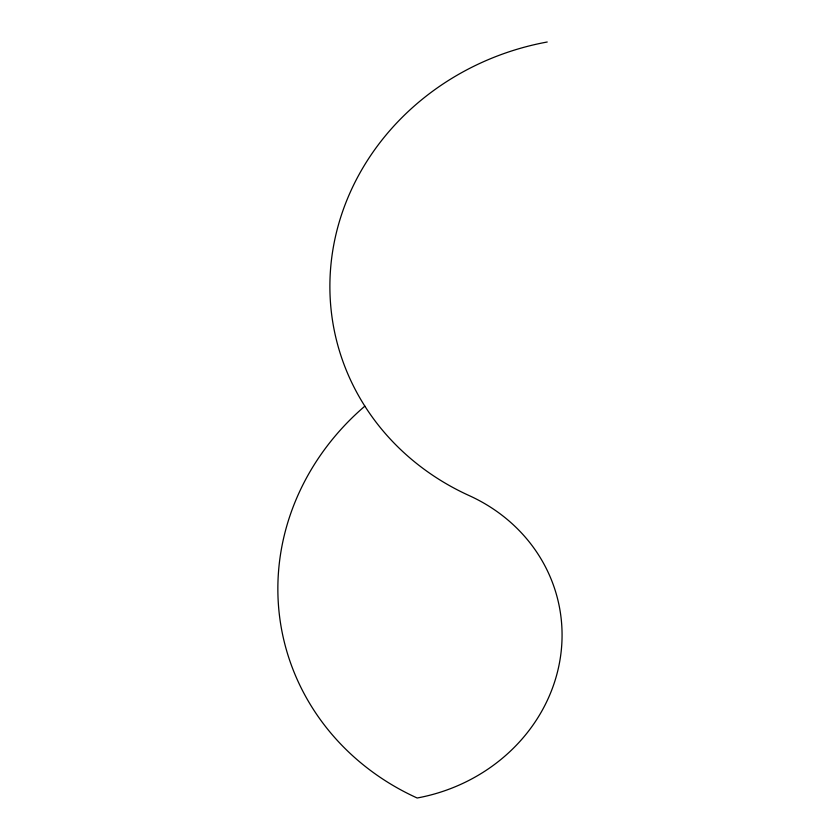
<?xml version="1.0" encoding="UTF-8"?>
<svg xmlns="http://www.w3.org/2000/svg" width="840" height="840" viewBox="0 0 840 840"><rect width="100%" height="100%" fill="white"/><g stroke="black" fill="none" stroke-linecap="round" stroke-linejoin="round"><path stroke-width="1.26" d="M364.854 406.151A260.169 240.02 -12.3 0 0 417.165 798A173.45 160.01 -12.3 0 0 559.881 660.576A173.45 160.01 -12.3 0 0 469.193 495.6A260.169 240.02 -12.3 0 1 333.165 248.147A260.169 240.02 -12.3 0 1 547.228 42"/></g></svg>
